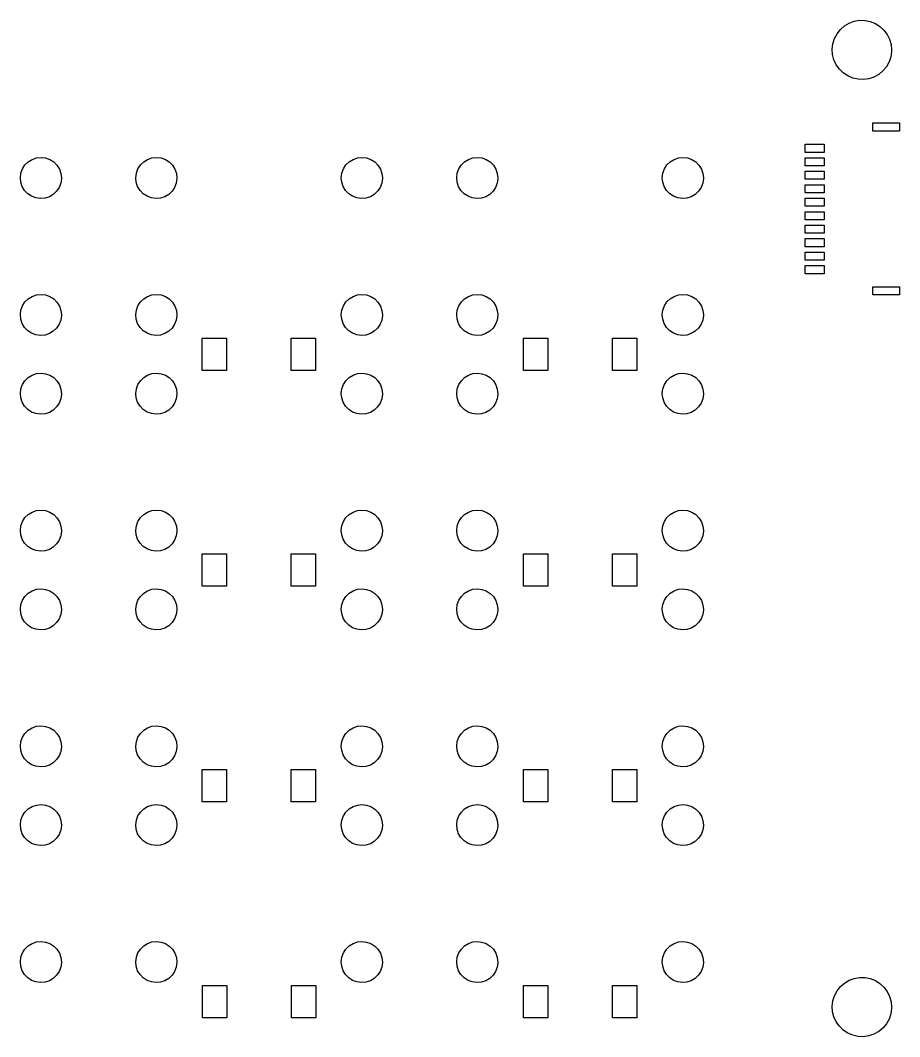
# Model space of a CAD drawing. Extents: x 78 to 209, y -141 to -65.
# Drawn here: x 176.45 to 209.05, y -141.31 to -103.61 of the extents above; entities that cross this region are included whole.
import ezdxf

# ---------------------------------------------------------------- set-up
doc = ezdxf.new("R2010")
doc.units = 0
doc.layers.add('BLACK', color=7, linetype='CONTINUOUS')

msp = doc.modelspace()

# ---------------------------------------------------------------- linework, layer by layer
at = {"layer": 'BLACK', "linetype": 'CONTINUOUS'}
for p, q in [((207.176, -103.717), (207.365, -103.647)), ((207.365, -103.647), (207.564, -103.613)), ((207.564, -103.613), (207.765, -103.616)), ((207.765, -103.616), (207.962, -103.655)), ((207.962, -103.655), (208.149, -103.73)), ((206.727, -104.111), (206.852, -103.953)), ((206.852, -103.953), (207.003, -103.82)), ((207.003, -103.82), (207.176, -103.717)), ((208.149, -103.73), (208.32, -103.837)), ((208.32, -103.837), (208.467, -103.974)), ((208.467, -103.974), (208.588, -104.135)), ((206.574, -104.481), (206.634, -104.289)), ((206.634, -104.289), (206.727, -104.111)), ((208.588, -104.135), (208.677, -104.316)), ((208.677, -104.316), (208.732, -104.51)), ((206.55, -104.681), (206.574, -104.481)), ((206.564, -104.882), (206.55, -104.681)), ((208.748, -104.768), (208.72, -104.967)), ((208.732, -104.51), (208.75, -104.71)), ((208.75, -104.71), (208.748, -104.768)), ((206.613, -105.077), (206.564, -104.882)), ((206.697, -105.26), (206.613, -105.077)), ((208.655, -105.157), (208.557, -105.333)), ((208.72, -104.967), (208.655, -105.157)), ((206.814, -105.424), (206.697, -105.26)), ((206.958, -105.565), (206.814, -105.424)), ((208.428, -105.488), (208.273, -105.617)), ((208.557, -105.333), (208.428, -105.488)), ((207.125, -105.677), (206.958, -105.565)), ((207.31, -105.756), (207.125, -105.677)), ((207.506, -105.801), (207.31, -105.756)), ((207.708, -105.808), (207.506, -105.801)), ((207.907, -105.78), (207.708, -105.808)), ((208.097, -105.715), (207.907, -105.78)), ((208.273, -105.617), (208.097, -105.715)), ((208.05, -107.72), (208.05, -107.42)), ((208.05, -107.42), (209.05, -107.42)), ((209.05, -107.42), (209.05, -107.72)), ((209.05, -107.72), (208.05, -107.72)), ((205.55, -108.51), (205.55, -108.21)), ((205.55, -108.21), (206.25, -108.21)), ((206.25, -108.51), (205.55, -108.51)), ((206.25, -108.21), (206.25, -108.51)), ((176.619, -108.978), (176.741, -108.86)), ((176.741, -108.86), (176.886, -108.771)), ((176.886, -108.771), (177.046, -108.716)), ((177.046, -108.716), (177.215, -108.698)), ((177.215, -108.698), (177.384, -108.718)), ((177.384, -108.718), (177.544, -108.775)), ((177.544, -108.775), (177.687, -108.866)), ((177.687, -108.866), (177.807, -108.987)), ((180.899, -108.978), (181.021, -108.86)), ((181.021, -108.86), (181.166, -108.771)), ((181.166, -108.771), (181.326, -108.716)), ((181.326, -108.716), (181.495, -108.698)), ((181.495, -108.698), (181.664, -108.718)), ((181.664, -108.718), (181.824, -108.775)), ((181.824, -108.775), (181.967, -108.866)), ((181.967, -108.866), (182.087, -108.987)), ((188.519, -108.978), (188.641, -108.86)), ((188.641, -108.86), (188.786, -108.771)), ((188.786, -108.771), (188.946, -108.716)), ((188.946, -108.716), (189.115, -108.698)), ((189.115, -108.698), (189.284, -108.718)), ((189.284, -108.718), (189.444, -108.775)), ((189.444, -108.775), (189.587, -108.866)), ((189.587, -108.866), (189.707, -108.987)), ((192.799, -108.978), (192.921, -108.86)), ((192.921, -108.86), (193.066, -108.771)), ((193.066, -108.771), (193.226, -108.716)), ((193.226, -108.716), (193.395, -108.698)), ((193.395, -108.698), (193.564, -108.718)), ((193.564, -108.718), (193.724, -108.775)), ((193.724, -108.775), (193.867, -108.866)), ((193.867, -108.866), (193.987, -108.987)), ((200.419, -108.978), (200.541, -108.86)), ((200.541, -108.86), (200.686, -108.771)), ((200.686, -108.771), (200.846, -108.716)), ((200.846, -108.716), (201.015, -108.698)), ((201.015, -108.698), (201.184, -108.718)), ((201.184, -108.718), (201.344, -108.775)), ((201.344, -108.775), (201.487, -108.866)), ((201.487, -108.866), (201.607, -108.987)), ((205.55, -109.01), (205.55, -108.71)), ((205.55, -108.71), (206.25, -108.71)), ((206.25, -108.71), (206.25, -109.01)), ((176.448, -109.449), (176.469, -109.281)), ((176.469, -109.281), (176.527, -109.121)), ((176.527, -109.121), (176.619, -108.978)), ((177.807, -108.987), (177.897, -109.131)), ((177.897, -109.131), (177.953, -109.291)), ((177.953, -109.291), (177.972, -109.46)), ((180.728, -109.449), (180.749, -109.281)), ((180.749, -109.281), (180.807, -109.121)), ((180.807, -109.121), (180.899, -108.978)), ((182.087, -108.987), (182.177, -109.131)), ((182.177, -109.131), (182.233, -109.291)), ((182.233, -109.291), (182.252, -109.46)), ((188.348, -109.449), (188.369, -109.281)), ((188.369, -109.281), (188.427, -109.121)), ((188.427, -109.121), (188.519, -108.978)), ((189.707, -108.987), (189.797, -109.131)), ((189.797, -109.131), (189.853, -109.291)), ((189.853, -109.291), (189.872, -109.46)), ((192.628, -109.449), (192.649, -109.281)), ((192.649, -109.281), (192.707, -109.121)), ((192.707, -109.121), (192.799, -108.978)), ((193.987, -108.987), (194.077, -109.131)), ((194.077, -109.131), (194.133, -109.291)), ((194.133, -109.291), (194.152, -109.46)), ((200.248, -109.449), (200.269, -109.281)), ((200.269, -109.281), (200.327, -109.121)), ((200.327, -109.121), (200.419, -108.978)), ((201.607, -108.987), (201.697, -109.131)), ((201.697, -109.131), (201.753, -109.291)), ((201.753, -109.291), (201.772, -109.46)), ((206.25, -109.01), (205.55, -109.01)), ((205.55, -109.51), (205.55, -109.21)), ((205.55, -109.21), (206.25, -109.21)), ((206.25, -109.21), (206.25, -109.51)), ((176.465, -109.618), (176.448, -109.449)), ((176.518, -109.78), (176.465, -109.618)), ((177.948, -109.65), (177.888, -109.808)), ((177.972, -109.481), (177.948, -109.65)), ((177.972, -109.46), (177.972, -109.481)), ((180.745, -109.618), (180.728, -109.449)), ((180.798, -109.78), (180.745, -109.618)), ((182.228, -109.65), (182.168, -109.808)), ((182.252, -109.481), (182.228, -109.65)), ((182.252, -109.46), (182.252, -109.481)), ((188.365, -109.618), (188.348, -109.449)), ((188.418, -109.78), (188.365, -109.618)), ((189.848, -109.65), (189.788, -109.808)), ((189.872, -109.481), (189.848, -109.65)), ((189.872, -109.46), (189.872, -109.481)), ((192.645, -109.618), (192.628, -109.449)), ((192.698, -109.78), (192.645, -109.618)), ((194.128, -109.65), (194.068, -109.808)), ((194.152, -109.481), (194.128, -109.65)), ((194.152, -109.46), (194.152, -109.481)), ((200.265, -109.618), (200.248, -109.449)), ((200.318, -109.78), (200.265, -109.618)), ((201.748, -109.65), (201.688, -109.808)), ((201.772, -109.481), (201.748, -109.65)), ((201.772, -109.46), (201.772, -109.481)), ((206.25, -109.51), (205.55, -109.51)), ((176.606, -109.925), (176.518, -109.78)), ((176.724, -110.047), (176.606, -109.925)), ((176.866, -110.14), (176.724, -110.047)), ((177.671, -110.067), (177.525, -110.154)), ((177.794, -109.95), (177.671, -110.067)), ((177.888, -109.808), (177.794, -109.95)), ((180.886, -109.925), (180.798, -109.78)), ((181.004, -110.047), (180.886, -109.925)), ((181.146, -110.14), (181.004, -110.047)), ((181.951, -110.067), (181.805, -110.154)), ((182.074, -109.95), (181.951, -110.067)), ((182.168, -109.808), (182.074, -109.95)), ((188.506, -109.925), (188.418, -109.78)), ((188.624, -110.047), (188.506, -109.925)), ((188.766, -110.14), (188.624, -110.047)), ((189.571, -110.067), (189.425, -110.154)), ((189.694, -109.95), (189.571, -110.067)), ((189.788, -109.808), (189.694, -109.95)), ((192.786, -109.925), (192.698, -109.78)), ((192.904, -110.047), (192.786, -109.925)), ((193.046, -110.14), (192.904, -110.047)), ((193.851, -110.067), (193.705, -110.154)), ((193.974, -109.95), (193.851, -110.067)), ((194.068, -109.808), (193.974, -109.95)), ((200.406, -109.925), (200.318, -109.78)), ((200.524, -110.047), (200.406, -109.925)), ((200.666, -110.14), (200.524, -110.047)), ((201.471, -110.067), (201.325, -110.154)), ((201.594, -109.95), (201.471, -110.067)), ((201.688, -109.808), (201.594, -109.95)), ((205.55, -110.01), (205.55, -109.71)), ((205.55, -109.71), (206.25, -109.71)), ((206.25, -110.01), (205.55, -110.01)), ((206.25, -109.71), (206.25, -110.01)), ((177.026, -110.199), (176.866, -110.14)), ((177.194, -110.222), (177.026, -110.199)), ((177.363, -110.206), (177.194, -110.222)), ((177.525, -110.154), (177.363, -110.206)), ((181.306, -110.199), (181.146, -110.14)), ((181.474, -110.222), (181.306, -110.199)), ((181.643, -110.206), (181.474, -110.222)), ((181.805, -110.154), (181.643, -110.206)), ((188.926, -110.199), (188.766, -110.14)), ((189.094, -110.222), (188.926, -110.199)), ((189.263, -110.206), (189.094, -110.222)), ((189.425, -110.154), (189.263, -110.206)), ((193.206, -110.199), (193.046, -110.14)), ((193.374, -110.222), (193.206, -110.199)), ((193.543, -110.206), (193.374, -110.222)), ((193.705, -110.154), (193.543, -110.206)), ((200.826, -110.199), (200.666, -110.14)), ((200.994, -110.222), (200.826, -110.199)), ((201.163, -110.206), (200.994, -110.222)), ((201.325, -110.154), (201.163, -110.206)), ((205.55, -110.51), (205.55, -110.21)), ((205.55, -110.21), (206.25, -110.21)), ((206.25, -110.21), (206.25, -110.51)), ((206.25, -110.51), (205.55, -110.51)), ((205.55, -111.01), (205.55, -110.71)), ((205.55, -110.71), (206.25, -110.71)), ((206.25, -110.71), (206.25, -111.01)), ((206.25, -111.01), (205.55, -111.01)), ((205.55, -111.51), (205.55, -111.21)), ((205.55, -111.21), (206.25, -111.21)), ((206.25, -111.51), (205.55, -111.51)), ((206.25, -111.21), (206.25, -111.51)), ((205.55, -112.01), (205.55, -111.71)), ((205.55, -111.71), (206.25, -111.71)), ((206.25, -111.71), (206.25, -112.01)), ((206.25, -112.01), (205.55, -112.01)), ((205.55, -112.51), (205.55, -112.21)), ((205.55, -112.21), (206.25, -112.21)), ((206.25, -112.21), (206.25, -112.51)), ((206.25, -112.51), (205.55, -112.51)), ((205.55, -113.01), (205.55, -112.71)), ((205.55, -112.71), (206.25, -112.71)), ((206.25, -113.01), (205.55, -113.01)), ((206.25, -112.71), (206.25, -113.01)), ((176.886, -113.851), (177.046, -113.796)), ((177.046, -113.796), (177.215, -113.778)), ((177.215, -113.778), (177.384, -113.798)), ((177.384, -113.798), (177.544, -113.855)), ((181.166, -113.851), (181.326, -113.796)), ((181.326, -113.796), (181.495, -113.778)), ((181.495, -113.778), (181.664, -113.798)), ((181.664, -113.798), (181.824, -113.855)), ((188.786, -113.851), (188.946, -113.796)), ((188.946, -113.796), (189.115, -113.778)), ((189.115, -113.778), (189.284, -113.798)), ((189.284, -113.798), (189.444, -113.855)), ((193.066, -113.851), (193.226, -113.796)), ((193.226, -113.796), (193.395, -113.778)), ((193.395, -113.778), (193.564, -113.798)), ((193.564, -113.798), (193.724, -113.855)), ((200.686, -113.851), (200.846, -113.796)), ((200.846, -113.796), (201.015, -113.778)), ((201.015, -113.778), (201.184, -113.798)), ((201.184, -113.798), (201.344, -113.855)), ((208.05, -113.8), (208.05, -113.5)), ((208.05, -113.5), (209.05, -113.5)), ((209.05, -113.8), (208.05, -113.8)), ((209.05, -113.5), (209.05, -113.8)), ((176.469, -114.361), (176.527, -114.201)), ((176.527, -114.201), (176.619, -114.058)), ((176.619, -114.058), (176.741, -113.94)), ((176.741, -113.94), (176.886, -113.851)), ((177.544, -113.855), (177.687, -113.946)), ((177.687, -113.946), (177.807, -114.067)), ((177.807, -114.067), (177.897, -114.211)), ((177.897, -114.211), (177.953, -114.371)), ((180.749, -114.361), (180.807, -114.201)), ((180.807, -114.201), (180.899, -114.058)), ((180.899, -114.058), (181.021, -113.94)), ((181.021, -113.94), (181.166, -113.851)), ((181.824, -113.855), (181.967, -113.946)), ((181.967, -113.946), (182.087, -114.067)), ((182.087, -114.067), (182.177, -114.211)), ((182.177, -114.211), (182.233, -114.371)), ((188.369, -114.361), (188.427, -114.201)), ((188.427, -114.201), (188.519, -114.058)), ((188.519, -114.058), (188.641, -113.94)), ((188.641, -113.94), (188.786, -113.851)), ((189.444, -113.855), (189.587, -113.946)), ((189.587, -113.946), (189.707, -114.067)), ((189.707, -114.067), (189.797, -114.211)), ((189.797, -114.211), (189.853, -114.371)), ((192.649, -114.361), (192.707, -114.201)), ((192.707, -114.201), (192.799, -114.058)), ((192.799, -114.058), (192.921, -113.94)), ((192.921, -113.94), (193.066, -113.851)), ((193.724, -113.855), (193.867, -113.946)), ((193.867, -113.946), (193.987, -114.067)), ((193.987, -114.067), (194.077, -114.211)), ((194.077, -114.211), (194.133, -114.371)), ((200.269, -114.361), (200.327, -114.201)), ((200.327, -114.201), (200.419, -114.058)), ((200.419, -114.058), (200.541, -113.94)), ((200.541, -113.94), (200.686, -113.851)), ((201.344, -113.855), (201.487, -113.946)), ((201.487, -113.946), (201.607, -114.067)), ((201.607, -114.067), (201.697, -114.211)), ((201.697, -114.211), (201.753, -114.371)), ((176.448, -114.529), (176.469, -114.361)), ((176.465, -114.698), (176.448, -114.529)), ((177.972, -114.561), (177.948, -114.73)), ((177.953, -114.371), (177.972, -114.54)), ((177.972, -114.54), (177.972, -114.561)), ((180.728, -114.529), (180.749, -114.361)), ((180.745, -114.698), (180.728, -114.529)), ((182.252, -114.561), (182.228, -114.73)), ((182.233, -114.371), (182.252, -114.54)), ((182.252, -114.54), (182.252, -114.561)), ((188.348, -114.529), (188.369, -114.361)), ((188.365, -114.698), (188.348, -114.529)), ((189.872, -114.561), (189.848, -114.73)), ((189.853, -114.371), (189.872, -114.54)), ((189.872, -114.54), (189.872, -114.561)), ((192.628, -114.529), (192.649, -114.361)), ((192.645, -114.698), (192.628, -114.529)), ((194.152, -114.561), (194.128, -114.73)), ((194.133, -114.371), (194.152, -114.54)), ((194.152, -114.54), (194.152, -114.561)), ((200.248, -114.529), (200.269, -114.361)), ((200.265, -114.698), (200.248, -114.529)), ((201.772, -114.561), (201.748, -114.73)), ((201.753, -114.371), (201.772, -114.54)), ((201.772, -114.54), (201.772, -114.561)), ((176.518, -114.86), (176.465, -114.698)), ((176.606, -115.005), (176.518, -114.86)), ((177.888, -114.888), (177.794, -115.03)), ((177.948, -114.73), (177.888, -114.888)), ((180.798, -114.86), (180.745, -114.698)), ((180.886, -115.005), (180.798, -114.86)), ((182.168, -114.888), (182.074, -115.03)), ((182.228, -114.73), (182.168, -114.888)), ((188.418, -114.86), (188.365, -114.698)), ((188.506, -115.005), (188.418, -114.86)), ((189.788, -114.888), (189.694, -115.03)), ((189.848, -114.73), (189.788, -114.888)), ((192.698, -114.86), (192.645, -114.698)), ((192.786, -115.005), (192.698, -114.86)), ((194.068, -114.888), (193.974, -115.03)), ((194.128, -114.73), (194.068, -114.888)), ((200.318, -114.86), (200.265, -114.698)), ((200.406, -115.005), (200.318, -114.86)), ((201.688, -114.888), (201.594, -115.03)), ((201.748, -114.73), (201.688, -114.888)), ((176.724, -115.127), (176.606, -115.005)), ((176.866, -115.22), (176.724, -115.127)), ((177.026, -115.279), (176.866, -115.22)), ((177.194, -115.302), (177.026, -115.279)), ((177.363, -115.286), (177.194, -115.302)), ((177.525, -115.234), (177.363, -115.286)), ((177.671, -115.147), (177.525, -115.234)), ((177.794, -115.03), (177.671, -115.147)), ((181.004, -115.127), (180.886, -115.005)), ((181.146, -115.22), (181.004, -115.127)), ((181.306, -115.279), (181.146, -115.22)), ((181.474, -115.302), (181.306, -115.279)), ((181.643, -115.286), (181.474, -115.302)), ((181.805, -115.234), (181.643, -115.286)), ((181.951, -115.147), (181.805, -115.234)), ((182.074, -115.03), (181.951, -115.147)), ((188.624, -115.127), (188.506, -115.005)), ((188.766, -115.22), (188.624, -115.127)), ((188.926, -115.279), (188.766, -115.22)), ((189.094, -115.302), (188.926, -115.279)), ((189.263, -115.286), (189.094, -115.302)), ((189.425, -115.234), (189.263, -115.286)), ((189.571, -115.147), (189.425, -115.234)), ((189.694, -115.03), (189.571, -115.147)), ((192.904, -115.127), (192.786, -115.005)), ((193.046, -115.22), (192.904, -115.127)), ((193.206, -115.279), (193.046, -115.22)), ((193.374, -115.302), (193.206, -115.279)), ((193.543, -115.286), (193.374, -115.302)), ((193.705, -115.234), (193.543, -115.286)), ((193.851, -115.147), (193.705, -115.234)), ((193.974, -115.03), (193.851, -115.147)), ((200.524, -115.127), (200.406, -115.005)), ((200.666, -115.22), (200.524, -115.127)), ((200.826, -115.279), (200.666, -115.22)), ((200.994, -115.302), (200.826, -115.279)), ((201.163, -115.286), (200.994, -115.302)), ((201.325, -115.234), (201.163, -115.286)), ((201.471, -115.147), (201.325, -115.234)), ((201.594, -115.03), (201.471, -115.147)), ((183.193, -116.602), (183.193, -115.402)), ((183.193, -115.402), (184.093, -115.402)), ((184.093, -115.402), (184.093, -116.602)), ((186.493, -116.602), (186.493, -115.402)), ((186.493, -115.402), (187.393, -115.402)), ((187.393, -115.402), (187.393, -116.602)), ((195.1, -116.602), (195.1, -115.402)), ((195.1, -115.402), (196, -115.402)), ((196, -115.402), (196, -116.602)), ((198.4, -116.602), (198.4, -115.402)), ((198.4, -115.402), (199.3, -115.402)), ((199.3, -115.402), (199.3, -116.602)), ((176.741, -116.86), (176.886, -116.771)), ((176.886, -116.771), (177.046, -116.716)), ((177.046, -116.716), (177.215, -116.698)), ((177.215, -116.698), (177.384, -116.718)), ((177.384, -116.718), (177.544, -116.775)), ((177.544, -116.775), (177.687, -116.866)), ((181.021, -116.86), (181.166, -116.771)), ((181.166, -116.771), (181.326, -116.716)), ((181.326, -116.716), (181.495, -116.698)), ((181.495, -116.698), (181.664, -116.718)), ((181.664, -116.718), (181.824, -116.775)), ((181.824, -116.775), (181.967, -116.866)), ((184.093, -116.602), (183.193, -116.602)), ((187.393, -116.602), (186.493, -116.602)), ((188.641, -116.86), (188.786, -116.771)), ((188.786, -116.771), (188.946, -116.716)), ((188.946, -116.716), (189.115, -116.698)), ((189.115, -116.698), (189.284, -116.718)), ((189.284, -116.718), (189.444, -116.775)), ((189.444, -116.775), (189.587, -116.866)), ((192.921, -116.86), (193.066, -116.771)), ((193.066, -116.771), (193.226, -116.716)), ((193.226, -116.716), (193.395, -116.698)), ((193.395, -116.698), (193.564, -116.718)), ((193.564, -116.718), (193.724, -116.775)), ((193.724, -116.775), (193.867, -116.866)), ((196, -116.602), (195.1, -116.602)), ((199.3, -116.602), (198.4, -116.602)), ((200.541, -116.86), (200.686, -116.771)), ((200.686, -116.771), (200.846, -116.716)), ((200.846, -116.716), (201.015, -116.698)), ((201.015, -116.698), (201.184, -116.718)), ((201.184, -116.718), (201.344, -116.775)), ((201.344, -116.775), (201.487, -116.866)), ((176.469, -117.281), (176.527, -117.121)), ((176.527, -117.121), (176.619, -116.978)), ((176.619, -116.978), (176.741, -116.86)), ((177.687, -116.866), (177.807, -116.987)), ((177.807, -116.987), (177.897, -117.131)), ((177.897, -117.131), (177.953, -117.291)), ((180.749, -117.281), (180.807, -117.121)), ((180.807, -117.121), (180.899, -116.978)), ((180.899, -116.978), (181.021, -116.86)), ((181.967, -116.866), (182.087, -116.987)), ((182.087, -116.987), (182.177, -117.131)), ((182.177, -117.131), (182.233, -117.291)), ((188.369, -117.281), (188.427, -117.121)), ((188.427, -117.121), (188.519, -116.978)), ((188.519, -116.978), (188.641, -116.86)), ((189.587, -116.866), (189.707, -116.987)), ((189.707, -116.987), (189.797, -117.131)), ((189.797, -117.131), (189.853, -117.291)), ((192.649, -117.281), (192.707, -117.121)), ((192.707, -117.121), (192.799, -116.978)), ((192.799, -116.978), (192.921, -116.86)), ((193.867, -116.866), (193.987, -116.987)), ((193.987, -116.987), (194.077, -117.131)), ((194.077, -117.131), (194.133, -117.291)), ((200.269, -117.281), (200.327, -117.121)), ((200.327, -117.121), (200.419, -116.978)), ((200.419, -116.978), (200.541, -116.86)), ((201.487, -116.866), (201.607, -116.987)), ((201.607, -116.987), (201.697, -117.131)), ((201.697, -117.131), (201.753, -117.291)), ((176.448, -117.449), (176.469, -117.281)), ((176.465, -117.618), (176.448, -117.449)), ((177.972, -117.481), (177.948, -117.65)), ((177.953, -117.291), (177.972, -117.46)), ((177.972, -117.46), (177.972, -117.481)), ((180.728, -117.449), (180.749, -117.281)), ((180.745, -117.618), (180.728, -117.449)), ((182.252, -117.481), (182.228, -117.65)), ((182.233, -117.291), (182.252, -117.46)), ((182.252, -117.46), (182.252, -117.481)), ((188.348, -117.449), (188.369, -117.281)), ((188.365, -117.618), (188.348, -117.449)), ((189.872, -117.481), (189.848, -117.65)), ((189.853, -117.291), (189.872, -117.46)), ((189.872, -117.46), (189.872, -117.481)), ((192.628, -117.449), (192.649, -117.281)), ((192.645, -117.618), (192.628, -117.449)), ((194.152, -117.481), (194.128, -117.65)), ((194.133, -117.291), (194.152, -117.46)), ((194.152, -117.46), (194.152, -117.481)), ((200.248, -117.449), (200.269, -117.281)), ((200.265, -117.618), (200.248, -117.449)), ((201.772, -117.481), (201.748, -117.65)), ((201.753, -117.291), (201.772, -117.46)), ((201.772, -117.46), (201.772, -117.481)), ((176.518, -117.78), (176.465, -117.618)), ((176.606, -117.925), (176.518, -117.78)), ((176.724, -118.047), (176.606, -117.925)), ((177.794, -117.95), (177.671, -118.067)), ((177.888, -117.808), (177.794, -117.95)), ((177.948, -117.65), (177.888, -117.808)), ((180.798, -117.78), (180.745, -117.618)), ((180.886, -117.925), (180.798, -117.78)), ((181.004, -118.047), (180.886, -117.925)), ((182.074, -117.95), (181.951, -118.067)), ((182.168, -117.808), (182.074, -117.95)), ((182.228, -117.65), (182.168, -117.808)), ((188.418, -117.78), (188.365, -117.618)), ((188.506, -117.925), (188.418, -117.78)), ((188.624, -118.047), (188.506, -117.925)), ((189.694, -117.95), (189.571, -118.067)), ((189.788, -117.808), (189.694, -117.95)), ((189.848, -117.65), (189.788, -117.808)), ((192.698, -117.78), (192.645, -117.618)), ((192.786, -117.925), (192.698, -117.78)), ((192.904, -118.047), (192.786, -117.925)), ((193.974, -117.95), (193.851, -118.067)), ((194.068, -117.808), (193.974, -117.95)), ((194.128, -117.65), (194.068, -117.808)), ((200.318, -117.78), (200.265, -117.618)), ((200.406, -117.925), (200.318, -117.78)), ((200.524, -118.047), (200.406, -117.925)), ((201.594, -117.95), (201.471, -118.067)), ((201.688, -117.808), (201.594, -117.95)), ((201.748, -117.65), (201.688, -117.808)), ((176.866, -118.14), (176.724, -118.047)), ((177.026, -118.199), (176.866, -118.14)), ((177.194, -118.222), (177.026, -118.199)), ((177.363, -118.206), (177.194, -118.222)), ((177.525, -118.154), (177.363, -118.206)), ((177.671, -118.067), (177.525, -118.154)), ((181.146, -118.14), (181.004, -118.047)), ((181.306, -118.199), (181.146, -118.14)), ((181.474, -118.222), (181.306, -118.199)), ((181.643, -118.206), (181.474, -118.222)), ((181.805, -118.154), (181.643, -118.206)), ((181.951, -118.067), (181.805, -118.154)), ((188.766, -118.14), (188.624, -118.047)), ((188.926, -118.199), (188.766, -118.14)), ((189.094, -118.222), (188.926, -118.199)), ((189.263, -118.206), (189.094, -118.222)), ((189.425, -118.154), (189.263, -118.206)), ((189.571, -118.067), (189.425, -118.154)), ((193.046, -118.14), (192.904, -118.047)), ((193.206, -118.199), (193.046, -118.14)), ((193.374, -118.222), (193.206, -118.199)), ((193.543, -118.206), (193.374, -118.222)), ((193.705, -118.154), (193.543, -118.206)), ((193.851, -118.067), (193.705, -118.154)), ((200.666, -118.14), (200.524, -118.047)), ((200.826, -118.199), (200.666, -118.14)), ((200.994, -118.222), (200.826, -118.199)), ((201.163, -118.206), (200.994, -118.222)), ((201.325, -118.154), (201.163, -118.206)), ((201.471, -118.067), (201.325, -118.154)), ((176.527, -122.201), (176.619, -122.058)), ((176.619, -122.058), (176.741, -121.94)), ((176.741, -121.94), (176.886, -121.851)), ((176.886, -121.851), (177.046, -121.796)), ((177.046, -121.796), (177.215, -121.778)), ((177.215, -121.778), (177.384, -121.798)), ((177.384, -121.798), (177.544, -121.855)), ((177.544, -121.855), (177.687, -121.946)), ((177.687, -121.946), (177.807, -122.067)), ((177.807, -122.067), (177.897, -122.211)), ((180.807, -122.201), (180.899, -122.058)), ((180.899, -122.058), (181.021, -121.94)), ((181.021, -121.94), (181.166, -121.851)), ((181.166, -121.851), (181.326, -121.796)), ((181.326, -121.796), (181.495, -121.778)), ((181.495, -121.778), (181.664, -121.798)), ((181.664, -121.798), (181.824, -121.855)), ((181.824, -121.855), (181.967, -121.946)), ((181.967, -121.946), (182.087, -122.067)), ((182.087, -122.067), (182.177, -122.211)), ((188.427, -122.201), (188.519, -122.058)), ((188.519, -122.058), (188.641, -121.94)), ((188.641, -121.94), (188.786, -121.851)), ((188.786, -121.851), (188.946, -121.796)), ((188.946, -121.796), (189.115, -121.778)), ((189.115, -121.778), (189.284, -121.798)), ((189.284, -121.798), (189.444, -121.855)), ((189.444, -121.855), (189.587, -121.946)), ((189.587, -121.946), (189.707, -122.067)), ((189.707, -122.067), (189.797, -122.211)), ((192.707, -122.201), (192.799, -122.058)), ((192.799, -122.058), (192.921, -121.94)), ((192.921, -121.94), (193.066, -121.851)), ((193.066, -121.851), (193.226, -121.796)), ((193.226, -121.796), (193.395, -121.778)), ((193.395, -121.778), (193.564, -121.798)), ((193.564, -121.798), (193.724, -121.855)), ((193.724, -121.855), (193.867, -121.946)), ((193.867, -121.946), (193.987, -122.067)), ((193.987, -122.067), (194.077, -122.211)), ((200.327, -122.201), (200.419, -122.058)), ((200.419, -122.058), (200.541, -121.94)), ((200.541, -121.94), (200.686, -121.851)), ((200.686, -121.851), (200.846, -121.796)), ((200.846, -121.796), (201.015, -121.778)), ((201.015, -121.778), (201.184, -121.798)), ((201.184, -121.798), (201.344, -121.855)), ((201.344, -121.855), (201.487, -121.946)), ((201.487, -121.946), (201.607, -122.067)), ((201.607, -122.067), (201.697, -122.211)), ((176.448, -122.529), (176.469, -122.361)), ((176.469, -122.361), (176.527, -122.201)), ((177.897, -122.211), (177.953, -122.371)), ((177.953, -122.371), (177.972, -122.54)), ((180.728, -122.529), (180.749, -122.361)), ((180.749, -122.361), (180.807, -122.201)), ((182.177, -122.211), (182.233, -122.371)), ((182.233, -122.371), (182.252, -122.54)), ((188.348, -122.529), (188.369, -122.361)), ((188.369, -122.361), (188.427, -122.201)), ((189.797, -122.211), (189.853, -122.371)), ((189.853, -122.371), (189.872, -122.54)), ((192.628, -122.529), (192.649, -122.361)), ((192.649, -122.361), (192.707, -122.201)), ((194.077, -122.211), (194.133, -122.371)), ((194.133, -122.371), (194.152, -122.54)), ((200.248, -122.529), (200.269, -122.361)), ((200.269, -122.361), (200.327, -122.201)), ((201.697, -122.211), (201.753, -122.371)), ((201.753, -122.371), (201.772, -122.54)), ((176.465, -122.698), (176.448, -122.529)), ((176.518, -122.86), (176.465, -122.698)), ((176.606, -123.005), (176.518, -122.86)), ((177.948, -122.73), (177.888, -122.888)), ((177.972, -122.561), (177.948, -122.73)), ((177.972, -122.54), (177.972, -122.561)), ((180.745, -122.698), (180.728, -122.529)), ((180.798, -122.86), (180.745, -122.698)), ((180.886, -123.005), (180.798, -122.86)), ((182.228, -122.73), (182.168, -122.888)), ((182.252, -122.561), (182.228, -122.73)), ((182.252, -122.54), (182.252, -122.561)), ((188.365, -122.698), (188.348, -122.529)), ((188.418, -122.86), (188.365, -122.698)), ((188.506, -123.005), (188.418, -122.86)), ((189.848, -122.73), (189.788, -122.888)), ((189.872, -122.561), (189.848, -122.73)), ((189.872, -122.54), (189.872, -122.561)), ((192.645, -122.698), (192.628, -122.529)), ((192.698, -122.86), (192.645, -122.698)), ((192.786, -123.005), (192.698, -122.86)), ((194.128, -122.73), (194.068, -122.888)), ((194.152, -122.561), (194.128, -122.73)), ((194.152, -122.54), (194.152, -122.561)), ((200.265, -122.698), (200.248, -122.529)), ((200.318, -122.86), (200.265, -122.698)), ((200.406, -123.005), (200.318, -122.86)), ((201.748, -122.73), (201.688, -122.888)), ((201.772, -122.561), (201.748, -122.73)), ((201.772, -122.54), (201.772, -122.561)), ((176.724, -123.127), (176.606, -123.005)), ((176.866, -123.22), (176.724, -123.127)), ((177.026, -123.279), (176.866, -123.22)), ((177.525, -123.234), (177.363, -123.286)), ((177.671, -123.147), (177.525, -123.234)), ((177.794, -123.03), (177.671, -123.147)), ((177.888, -122.888), (177.794, -123.03)), ((181.004, -123.127), (180.886, -123.005)), ((181.146, -123.22), (181.004, -123.127)), ((181.306, -123.279), (181.146, -123.22)), ((181.805, -123.234), (181.643, -123.286)), ((181.951, -123.147), (181.805, -123.234)), ((182.074, -123.03), (181.951, -123.147)), ((182.168, -122.888), (182.074, -123.03)), ((188.624, -123.127), (188.506, -123.005)), ((188.766, -123.22), (188.624, -123.127)), ((188.926, -123.279), (188.766, -123.22)), ((189.425, -123.234), (189.263, -123.286)), ((189.571, -123.147), (189.425, -123.234)), ((189.694, -123.03), (189.571, -123.147)), ((189.788, -122.888), (189.694, -123.03)), ((192.904, -123.127), (192.786, -123.005)), ((193.046, -123.22), (192.904, -123.127)), ((193.206, -123.279), (193.046, -123.22)), ((193.705, -123.234), (193.543, -123.286)), ((193.851, -123.147), (193.705, -123.234)), ((193.974, -123.03), (193.851, -123.147)), ((194.068, -122.888), (193.974, -123.03)), ((200.524, -123.127), (200.406, -123.005)), ((200.666, -123.22), (200.524, -123.127)), ((200.826, -123.279), (200.666, -123.22)), ((201.325, -123.234), (201.163, -123.286)), ((201.471, -123.147), (201.325, -123.234)), ((201.594, -123.03), (201.471, -123.147)), ((201.688, -122.888), (201.594, -123.03)), ((177.194, -123.302), (177.026, -123.279)), ((177.363, -123.286), (177.194, -123.302)), ((181.474, -123.302), (181.306, -123.279)), ((181.643, -123.286), (181.474, -123.302)), ((183.193, -124.603), (183.193, -123.403)), ((183.193, -123.403), (184.093, -123.403)), ((184.093, -123.403), (184.093, -124.603)), ((186.493, -124.603), (186.493, -123.403)), ((186.493, -123.403), (187.393, -123.403)), ((187.393, -123.403), (187.393, -124.603)), ((189.094, -123.302), (188.926, -123.279)), ((189.263, -123.286), (189.094, -123.302)), ((193.374, -123.302), (193.206, -123.279)), ((193.543, -123.286), (193.374, -123.302)), ((195.1, -124.603), (195.1, -123.403)), ((195.1, -123.403), (196, -123.403)), ((196, -123.403), (196, -124.603)), ((198.4, -124.603), (198.4, -123.403)), ((198.4, -123.403), (199.3, -123.403)), ((199.3, -123.403), (199.3, -124.603)), ((200.994, -123.302), (200.826, -123.279)), ((201.163, -123.286), (200.994, -123.302)), ((176.886, -124.771), (177.046, -124.716)), ((177.046, -124.716), (177.215, -124.698)), ((177.215, -124.698), (177.384, -124.718)), ((177.384, -124.718), (177.544, -124.775)), ((181.166, -124.771), (181.326, -124.716)), ((181.326, -124.716), (181.495, -124.698)), ((181.495, -124.698), (181.664, -124.718)), ((181.664, -124.718), (181.824, -124.775)), ((184.093, -124.603), (183.193, -124.603)), ((187.393, -124.603), (186.493, -124.603)), ((188.786, -124.771), (188.946, -124.716)), ((188.946, -124.716), (189.115, -124.698)), ((189.115, -124.698), (189.284, -124.718)), ((189.284, -124.718), (189.444, -124.775)), ((193.066, -124.771), (193.226, -124.716)), ((193.226, -124.716), (193.395, -124.698)), ((193.395, -124.698), (193.564, -124.718)), ((193.564, -124.718), (193.724, -124.775)), ((196, -124.603), (195.1, -124.603)), ((199.3, -124.603), (198.4, -124.603)), ((200.686, -124.771), (200.846, -124.716)), ((200.846, -124.716), (201.015, -124.698)), ((201.015, -124.698), (201.184, -124.718)), ((201.184, -124.718), (201.344, -124.775)), ((176.469, -125.281), (176.527, -125.121)), ((176.527, -125.121), (176.619, -124.978)), ((176.619, -124.978), (176.741, -124.86)), ((176.741, -124.86), (176.886, -124.771)), ((177.544, -124.775), (177.687, -124.866)), ((177.687, -124.866), (177.807, -124.987)), ((177.807, -124.987), (177.897, -125.131)), ((177.897, -125.131), (177.953, -125.291)), ((180.749, -125.281), (180.807, -125.121)), ((180.807, -125.121), (180.899, -124.978)), ((180.899, -124.978), (181.021, -124.86)), ((181.021, -124.86), (181.166, -124.771)), ((181.824, -124.775), (181.967, -124.866)), ((181.967, -124.866), (182.087, -124.987)), ((182.087, -124.987), (182.177, -125.131)), ((182.177, -125.131), (182.233, -125.291)), ((188.369, -125.281), (188.427, -125.121)), ((188.427, -125.121), (188.519, -124.978)), ((188.519, -124.978), (188.641, -124.86)), ((188.641, -124.86), (188.786, -124.771)), ((189.444, -124.775), (189.587, -124.866)), ((189.587, -124.866), (189.707, -124.987)), ((189.707, -124.987), (189.797, -125.131)), ((189.797, -125.131), (189.853, -125.291)), ((192.649, -125.281), (192.707, -125.121)), ((192.707, -125.121), (192.799, -124.978)), ((192.799, -124.978), (192.921, -124.86)), ((192.921, -124.86), (193.066, -124.771)), ((193.724, -124.775), (193.867, -124.866)), ((193.867, -124.866), (193.987, -124.987)), ((193.987, -124.987), (194.077, -125.131)), ((194.077, -125.131), (194.133, -125.291)), ((200.269, -125.281), (200.327, -125.121)), ((200.327, -125.121), (200.419, -124.978)), ((200.419, -124.978), (200.541, -124.86)), ((200.541, -124.86), (200.686, -124.771)), ((201.344, -124.775), (201.487, -124.866)), ((201.487, -124.866), (201.607, -124.987)), ((201.607, -124.987), (201.697, -125.131)), ((201.697, -125.131), (201.753, -125.291)), ((176.448, -125.449), (176.469, -125.281)), ((176.465, -125.618), (176.448, -125.449)), ((177.972, -125.481), (177.948, -125.65)), ((177.953, -125.291), (177.972, -125.46)), ((177.972, -125.46), (177.972, -125.481)), ((180.728, -125.449), (180.749, -125.281)), ((180.745, -125.618), (180.728, -125.449)), ((182.252, -125.481), (182.228, -125.65)), ((182.233, -125.291), (182.252, -125.46)), ((182.252, -125.46), (182.252, -125.481)), ((188.348, -125.449), (188.369, -125.281)), ((188.365, -125.618), (188.348, -125.449)), ((189.872, -125.481), (189.848, -125.65)), ((189.853, -125.291), (189.872, -125.46)), ((189.872, -125.46), (189.872, -125.481)), ((192.628, -125.449), (192.649, -125.281)), ((192.645, -125.618), (192.628, -125.449)), ((194.152, -125.481), (194.128, -125.65)), ((194.133, -125.291), (194.152, -125.46)), ((194.152, -125.46), (194.152, -125.481)), ((200.248, -125.449), (200.269, -125.281)), ((200.265, -125.618), (200.248, -125.449)), ((201.772, -125.481), (201.748, -125.65)), ((201.753, -125.291), (201.772, -125.46)), ((201.772, -125.46), (201.772, -125.481)), ((176.518, -125.78), (176.465, -125.618)), ((176.606, -125.925), (176.518, -125.78)), ((177.888, -125.808), (177.794, -125.95)), ((177.948, -125.65), (177.888, -125.808)), ((180.798, -125.78), (180.745, -125.618)), ((180.886, -125.925), (180.798, -125.78)), ((182.168, -125.808), (182.074, -125.95)), ((182.228, -125.65), (182.168, -125.808)), ((188.418, -125.78), (188.365, -125.618)), ((188.506, -125.925), (188.418, -125.78)), ((189.788, -125.808), (189.694, -125.95)), ((189.848, -125.65), (189.788, -125.808)), ((192.698, -125.78), (192.645, -125.618)), ((192.786, -125.925), (192.698, -125.78)), ((194.068, -125.808), (193.974, -125.95)), ((194.128, -125.65), (194.068, -125.808)), ((200.318, -125.78), (200.265, -125.618)), ((200.406, -125.925), (200.318, -125.78)), ((201.688, -125.808), (201.594, -125.95)), ((201.748, -125.65), (201.688, -125.808)), ((176.724, -126.047), (176.606, -125.925)), ((176.866, -126.14), (176.724, -126.047)), ((177.026, -126.199), (176.866, -126.14)), ((177.194, -126.222), (177.026, -126.199)), ((177.363, -126.206), (177.194, -126.222)), ((177.525, -126.154), (177.363, -126.206)), ((177.671, -126.067), (177.525, -126.154)), ((177.794, -125.95), (177.671, -126.067)), ((181.004, -126.047), (180.886, -125.925)), ((181.146, -126.14), (181.004, -126.047)), ((181.306, -126.199), (181.146, -126.14)), ((181.474, -126.222), (181.306, -126.199)), ((181.643, -126.206), (181.474, -126.222)), ((181.805, -126.154), (181.643, -126.206)), ((181.951, -126.067), (181.805, -126.154)), ((182.074, -125.95), (181.951, -126.067)), ((188.624, -126.047), (188.506, -125.925)), ((188.766, -126.14), (188.624, -126.047)), ((188.926, -126.199), (188.766, -126.14)), ((189.094, -126.222), (188.926, -126.199)), ((189.263, -126.206), (189.094, -126.222)), ((189.425, -126.154), (189.263, -126.206)), ((189.571, -126.067), (189.425, -126.154)), ((189.694, -125.95), (189.571, -126.067)), ((192.904, -126.047), (192.786, -125.925)), ((193.046, -126.14), (192.904, -126.047)), ((193.206, -126.199), (193.046, -126.14)), ((193.374, -126.222), (193.206, -126.199)), ((193.543, -126.206), (193.374, -126.222)), ((193.705, -126.154), (193.543, -126.206)), ((193.851, -126.067), (193.705, -126.154)), ((193.974, -125.95), (193.851, -126.067)), ((200.524, -126.047), (200.406, -125.925)), ((200.666, -126.14), (200.524, -126.047)), ((200.826, -126.199), (200.666, -126.14)), ((200.994, -126.222), (200.826, -126.199)), ((201.163, -126.206), (200.994, -126.222)), ((201.325, -126.154), (201.163, -126.206)), ((201.471, -126.067), (201.325, -126.154)), ((201.594, -125.95), (201.471, -126.067)), ((176.619, -130.058), (176.741, -129.94)), ((176.741, -129.94), (176.886, -129.851)), ((176.886, -129.851), (177.046, -129.796)), ((177.046, -129.796), (177.215, -129.778)), ((177.215, -129.778), (177.384, -129.798)), ((177.384, -129.798), (177.544, -129.855)), ((177.544, -129.855), (177.687, -129.946)), ((177.687, -129.946), (177.807, -130.067)), ((180.899, -130.058), (181.021, -129.94)), ((181.021, -129.94), (181.166, -129.851)), ((181.166, -129.851), (181.326, -129.796)), ((181.326, -129.796), (181.495, -129.778)), ((181.495, -129.778), (181.664, -129.798)), ((181.664, -129.798), (181.824, -129.855)), ((181.824, -129.855), (181.967, -129.946)), ((181.967, -129.946), (182.087, -130.067)), ((188.519, -130.058), (188.641, -129.94)), ((188.641, -129.94), (188.786, -129.851)), ((188.786, -129.851), (188.946, -129.796)), ((188.946, -129.796), (189.115, -129.778)), ((189.115, -129.778), (189.284, -129.798)), ((189.284, -129.798), (189.444, -129.855)), ((189.444, -129.855), (189.587, -129.946)), ((189.587, -129.946), (189.707, -130.067)), ((192.799, -130.058), (192.921, -129.94)), ((192.921, -129.94), (193.066, -129.851)), ((193.066, -129.851), (193.226, -129.796)), ((193.226, -129.796), (193.395, -129.778)), ((193.395, -129.778), (193.564, -129.798)), ((193.564, -129.798), (193.724, -129.855)), ((193.724, -129.855), (193.867, -129.946)), ((193.867, -129.946), (193.987, -130.067)), ((200.419, -130.058), (200.541, -129.94)), ((200.541, -129.94), (200.686, -129.851)), ((200.686, -129.851), (200.846, -129.796)), ((200.846, -129.796), (201.015, -129.778)), ((201.015, -129.778), (201.184, -129.798)), ((201.184, -129.798), (201.344, -129.855)), ((201.344, -129.855), (201.487, -129.946)), ((201.487, -129.946), (201.607, -130.067)), ((176.448, -130.529), (176.469, -130.361)), ((176.469, -130.361), (176.527, -130.201)), ((176.527, -130.201), (176.619, -130.058)), ((177.807, -130.067), (177.897, -130.211)), ((177.897, -130.211), (177.953, -130.371)), ((177.953, -130.371), (177.972, -130.54)), ((180.728, -130.529), (180.749, -130.361)), ((180.749, -130.361), (180.807, -130.201)), ((180.807, -130.201), (180.899, -130.058)), ((182.087, -130.067), (182.177, -130.211)), ((182.177, -130.211), (182.233, -130.371)), ((182.233, -130.371), (182.252, -130.54)), ((188.348, -130.529), (188.369, -130.361)), ((188.369, -130.361), (188.427, -130.201)), ((188.427, -130.201), (188.519, -130.058)), ((189.707, -130.067), (189.797, -130.211)), ((189.797, -130.211), (189.853, -130.371)), ((189.853, -130.371), (189.872, -130.54)), ((192.628, -130.529), (192.649, -130.361)), ((192.649, -130.361), (192.707, -130.201)), ((192.707, -130.201), (192.799, -130.058)), ((193.987, -130.067), (194.077, -130.211)), ((194.077, -130.211), (194.133, -130.371)), ((194.133, -130.371), (194.152, -130.54)), ((200.248, -130.529), (200.269, -130.361)), ((200.269, -130.361), (200.327, -130.201)), ((200.327, -130.201), (200.419, -130.058)), ((201.607, -130.067), (201.697, -130.211)), ((201.697, -130.211), (201.753, -130.371)), ((201.753, -130.371), (201.772, -130.54)), ((176.465, -130.698), (176.448, -130.529)), ((176.518, -130.86), (176.465, -130.698)), ((177.948, -130.73), (177.888, -130.888)), ((177.972, -130.561), (177.948, -130.73)), ((177.972, -130.54), (177.972, -130.561)), ((180.745, -130.698), (180.728, -130.529)), ((180.798, -130.86), (180.745, -130.698)), ((182.228, -130.73), (182.168, -130.888)), ((182.252, -130.561), (182.228, -130.73)), ((182.252, -130.54), (182.252, -130.561)), ((188.365, -130.698), (188.348, -130.529)), ((188.418, -130.86), (188.365, -130.698)), ((189.848, -130.73), (189.788, -130.888)), ((189.872, -130.561), (189.848, -130.73)), ((189.872, -130.54), (189.872, -130.561)), ((192.645, -130.698), (192.628, -130.529)), ((192.698, -130.86), (192.645, -130.698)), ((194.128, -130.73), (194.068, -130.888)), ((194.152, -130.561), (194.128, -130.73)), ((194.152, -130.54), (194.152, -130.561)), ((200.265, -130.698), (200.248, -130.529)), ((200.318, -130.86), (200.265, -130.698)), ((201.748, -130.73), (201.688, -130.888)), ((201.772, -130.561), (201.748, -130.73)), ((201.772, -130.54), (201.772, -130.561)), ((176.606, -131.005), (176.518, -130.86)), ((176.724, -131.127), (176.606, -131.005)), ((176.866, -131.22), (176.724, -131.127)), ((177.671, -131.147), (177.525, -131.234)), ((177.794, -131.03), (177.671, -131.147)), ((177.888, -130.888), (177.794, -131.03)), ((180.886, -131.005), (180.798, -130.86)), ((181.004, -131.127), (180.886, -131.005)), ((181.146, -131.22), (181.004, -131.127)), ((181.951, -131.147), (181.805, -131.234)), ((182.074, -131.03), (181.951, -131.147)), ((182.168, -130.888), (182.074, -131.03)), ((188.506, -131.005), (188.418, -130.86)), ((188.624, -131.127), (188.506, -131.005)), ((188.766, -131.22), (188.624, -131.127)), ((189.571, -131.147), (189.425, -131.234)), ((189.694, -131.03), (189.571, -131.147)), ((189.788, -130.888), (189.694, -131.03)), ((192.786, -131.005), (192.698, -130.86)), ((192.904, -131.127), (192.786, -131.005)), ((193.046, -131.22), (192.904, -131.127)), ((193.851, -131.147), (193.705, -131.234)), ((193.974, -131.03), (193.851, -131.147)), ((194.068, -130.888), (193.974, -131.03)), ((200.406, -131.005), (200.318, -130.86)), ((200.524, -131.127), (200.406, -131.005)), ((200.666, -131.22), (200.524, -131.127)), ((201.471, -131.147), (201.325, -131.234)), ((201.594, -131.03), (201.471, -131.147)), ((201.688, -130.888), (201.594, -131.03)), ((177.026, -131.279), (176.866, -131.22)), ((177.194, -131.302), (177.026, -131.279)), ((177.363, -131.286), (177.194, -131.302)), ((177.525, -131.234), (177.363, -131.286)), ((181.306, -131.279), (181.146, -131.22)), ((181.474, -131.302), (181.306, -131.279)), ((181.643, -131.286), (181.474, -131.302)), ((181.805, -131.234), (181.643, -131.286)), ((183.193, -132.604), (183.193, -131.404)), ((183.193, -131.404), (184.093, -131.404)), ((184.093, -131.404), (184.093, -132.604)), ((186.493, -132.604), (186.493, -131.404)), ((186.493, -131.404), (187.393, -131.404)), ((187.393, -131.404), (187.393, -132.604)), ((188.926, -131.279), (188.766, -131.22)), ((189.094, -131.302), (188.926, -131.279)), ((189.263, -131.286), (189.094, -131.302)), ((189.425, -131.234), (189.263, -131.286)), ((193.206, -131.279), (193.046, -131.22)), ((193.374, -131.302), (193.206, -131.279)), ((193.543, -131.286), (193.374, -131.302)), ((193.705, -131.234), (193.543, -131.286)), ((195.1, -132.604), (195.1, -131.404)), ((195.1, -131.404), (196, -131.404)), ((196, -131.404), (196, -132.604)), ((198.4, -132.604), (198.4, -131.404)), ((198.4, -131.404), (199.3, -131.404)), ((199.3, -131.404), (199.3, -132.604)), ((200.826, -131.279), (200.666, -131.22)), ((200.994, -131.302), (200.826, -131.279)), ((201.163, -131.286), (200.994, -131.302)), ((201.325, -131.234), (201.163, -131.286)), ((184.093, -132.604), (183.193, -132.604)), ((187.393, -132.604), (186.493, -132.604)), ((196, -132.604), (195.1, -132.604)), ((199.3, -132.604), (198.4, -132.604)), ((176.527, -133.121), (176.619, -132.978)), ((176.619, -132.978), (176.741, -132.86)), ((176.741, -132.86), (176.886, -132.771)), ((176.886, -132.771), (177.046, -132.716)), ((177.046, -132.716), (177.215, -132.698)), ((177.215, -132.698), (177.384, -132.718)), ((177.384, -132.718), (177.544, -132.775)), ((177.544, -132.775), (177.687, -132.866)), ((177.687, -132.866), (177.807, -132.987)), ((177.807, -132.987), (177.897, -133.131)), ((180.807, -133.121), (180.899, -132.978)), ((180.899, -132.978), (181.021, -132.86)), ((181.021, -132.86), (181.166, -132.771)), ((181.166, -132.771), (181.326, -132.716)), ((181.326, -132.716), (181.495, -132.698)), ((181.495, -132.698), (181.664, -132.718)), ((181.664, -132.718), (181.824, -132.775)), ((181.824, -132.775), (181.967, -132.866)), ((181.967, -132.866), (182.087, -132.987)), ((182.087, -132.987), (182.177, -133.131)), ((188.427, -133.121), (188.519, -132.978)), ((188.519, -132.978), (188.641, -132.86)), ((188.641, -132.86), (188.786, -132.771)), ((188.786, -132.771), (188.946, -132.716)), ((188.946, -132.716), (189.115, -132.698)), ((189.115, -132.698), (189.284, -132.718)), ((189.284, -132.718), (189.444, -132.775)), ((189.444, -132.775), (189.587, -132.866)), ((189.587, -132.866), (189.707, -132.987)), ((189.707, -132.987), (189.797, -133.131)), ((192.707, -133.121), (192.799, -132.978)), ((192.799, -132.978), (192.921, -132.86)), ((192.921, -132.86), (193.066, -132.771)), ((193.066, -132.771), (193.226, -132.716)), ((193.226, -132.716), (193.395, -132.698)), ((193.395, -132.698), (193.564, -132.718)), ((193.564, -132.718), (193.724, -132.775)), ((193.724, -132.775), (193.867, -132.866)), ((193.867, -132.866), (193.987, -132.987)), ((193.987, -132.987), (194.077, -133.131)), ((200.327, -133.121), (200.419, -132.978)), ((200.419, -132.978), (200.541, -132.86)), ((200.541, -132.86), (200.686, -132.771)), ((200.686, -132.771), (200.846, -132.716)), ((200.846, -132.716), (201.015, -132.698)), ((201.015, -132.698), (201.184, -132.718)), ((201.184, -132.718), (201.344, -132.775)), ((201.344, -132.775), (201.487, -132.866)), ((201.487, -132.866), (201.607, -132.987)), ((201.607, -132.987), (201.697, -133.131)), ((176.448, -133.449), (176.469, -133.281)), ((176.469, -133.281), (176.527, -133.121)), ((177.897, -133.131), (177.953, -133.291)), ((177.953, -133.291), (177.972, -133.46)), ((180.728, -133.449), (180.749, -133.281)), ((180.749, -133.281), (180.807, -133.121)), ((182.177, -133.131), (182.233, -133.291)), ((182.233, -133.291), (182.252, -133.46)), ((188.348, -133.449), (188.369, -133.281)), ((188.369, -133.281), (188.427, -133.121)), ((189.797, -133.131), (189.853, -133.291)), ((189.853, -133.291), (189.872, -133.46)), ((192.628, -133.449), (192.649, -133.281)), ((192.649, -133.281), (192.707, -133.121)), ((194.077, -133.131), (194.133, -133.291)), ((194.133, -133.291), (194.152, -133.46)), ((200.248, -133.449), (200.269, -133.281)), ((200.269, -133.281), (200.327, -133.121)), ((201.697, -133.131), (201.753, -133.291)), ((201.753, -133.291), (201.772, -133.46)), ((176.465, -133.618), (176.448, -133.449)), ((176.518, -133.78), (176.465, -133.618)), ((176.606, -133.925), (176.518, -133.78)), ((177.888, -133.808), (177.794, -133.95)), ((177.948, -133.65), (177.888, -133.808)), ((177.972, -133.481), (177.948, -133.65)), ((177.972, -133.46), (177.972, -133.481)), ((180.745, -133.618), (180.728, -133.449)), ((180.798, -133.78), (180.745, -133.618)), ((180.886, -133.925), (180.798, -133.78)), ((182.168, -133.808), (182.074, -133.95)), ((182.228, -133.65), (182.168, -133.808)), ((182.252, -133.481), (182.228, -133.65)), ((182.252, -133.46), (182.252, -133.481)), ((188.365, -133.618), (188.348, -133.449)), ((188.418, -133.78), (188.365, -133.618)), ((188.506, -133.925), (188.418, -133.78)), ((189.788, -133.808), (189.694, -133.95)), ((189.848, -133.65), (189.788, -133.808)), ((189.872, -133.481), (189.848, -133.65)), ((189.872, -133.46), (189.872, -133.481)), ((192.645, -133.618), (192.628, -133.449)), ((192.698, -133.78), (192.645, -133.618)), ((192.786, -133.925), (192.698, -133.78)), ((194.068, -133.808), (193.974, -133.95)), ((194.128, -133.65), (194.068, -133.808)), ((194.152, -133.481), (194.128, -133.65)), ((194.152, -133.46), (194.152, -133.481)), ((200.265, -133.618), (200.248, -133.449)), ((200.318, -133.78), (200.265, -133.618)), ((200.406, -133.925), (200.318, -133.78)), ((201.688, -133.808), (201.594, -133.95)), ((201.748, -133.65), (201.688, -133.808)), ((201.772, -133.481), (201.748, -133.65)), ((201.772, -133.46), (201.772, -133.481)), ((176.724, -134.047), (176.606, -133.925)), ((176.866, -134.14), (176.724, -134.047)), ((177.026, -134.199), (176.866, -134.14)), ((177.525, -134.154), (177.363, -134.206)), ((177.671, -134.067), (177.525, -134.154)), ((177.794, -133.95), (177.671, -134.067)), ((181.004, -134.047), (180.886, -133.925)), ((181.146, -134.14), (181.004, -134.047)), ((181.306, -134.199), (181.146, -134.14)), ((181.805, -134.154), (181.643, -134.206)), ((181.951, -134.067), (181.805, -134.154)), ((182.074, -133.95), (181.951, -134.067)), ((188.624, -134.047), (188.506, -133.925)), ((188.766, -134.14), (188.624, -134.047)), ((188.926, -134.199), (188.766, -134.14)), ((189.425, -134.154), (189.263, -134.206)), ((189.571, -134.067), (189.425, -134.154)), ((189.694, -133.95), (189.571, -134.067)), ((192.904, -134.047), (192.786, -133.925)), ((193.046, -134.14), (192.904, -134.047)), ((193.206, -134.199), (193.046, -134.14)), ((193.705, -134.154), (193.543, -134.206)), ((193.851, -134.067), (193.705, -134.154)), ((193.974, -133.95), (193.851, -134.067)), ((200.524, -134.047), (200.406, -133.925)), ((200.666, -134.14), (200.524, -134.047)), ((200.826, -134.199), (200.666, -134.14)), ((201.325, -134.154), (201.163, -134.206)), ((201.471, -134.067), (201.325, -134.154)), ((201.594, -133.95), (201.471, -134.067)), ((177.194, -134.222), (177.026, -134.199)), ((177.363, -134.206), (177.194, -134.222)), ((181.474, -134.222), (181.306, -134.199)), ((181.643, -134.206), (181.474, -134.222)), ((189.094, -134.222), (188.926, -134.199)), ((189.263, -134.206), (189.094, -134.222)), ((193.374, -134.222), (193.206, -134.199)), ((193.543, -134.206), (193.374, -134.222)), ((200.994, -134.222), (200.826, -134.199)), ((201.163, -134.206), (200.994, -134.222)), ((176.619, -138.058), (176.741, -137.94)), ((176.741, -137.94), (176.886, -137.851)), ((176.886, -137.851), (177.046, -137.796)), ((177.046, -137.796), (177.215, -137.778)), ((177.215, -137.778), (177.384, -137.798)), ((177.384, -137.798), (177.544, -137.855)), ((177.544, -137.855), (177.687, -137.946)), ((177.687, -137.946), (177.807, -138.067)), ((180.899, -138.058), (181.021, -137.94)), ((181.021, -137.94), (181.166, -137.851)), ((181.166, -137.851), (181.326, -137.796)), ((181.326, -137.796), (181.495, -137.778)), ((181.495, -137.778), (181.664, -137.798)), ((181.664, -137.798), (181.824, -137.855)), ((181.824, -137.855), (181.967, -137.946)), ((181.967, -137.946), (182.087, -138.067)), ((188.519, -138.058), (188.641, -137.94)), ((188.641, -137.94), (188.786, -137.851)), ((188.786, -137.851), (188.946, -137.796)), ((188.946, -137.796), (189.115, -137.778)), ((189.115, -137.778), (189.284, -137.798)), ((189.284, -137.798), (189.444, -137.855)), ((189.444, -137.855), (189.587, -137.946)), ((189.587, -137.946), (189.707, -138.067)), ((192.799, -138.058), (192.921, -137.94)), ((192.921, -137.94), (193.066, -137.851)), ((193.066, -137.851), (193.226, -137.796)), ((193.226, -137.796), (193.395, -137.778)), ((193.395, -137.778), (193.564, -137.798)), ((193.564, -137.798), (193.724, -137.855)), ((193.724, -137.855), (193.867, -137.946)), ((193.867, -137.946), (193.987, -138.067)), ((200.419, -138.058), (200.541, -137.94)), ((200.541, -137.94), (200.686, -137.851)), ((200.686, -137.851), (200.846, -137.796)), ((200.846, -137.796), (201.015, -137.778)), ((201.015, -137.778), (201.184, -137.798)), ((201.184, -137.798), (201.344, -137.855)), ((201.344, -137.855), (201.487, -137.946)), ((201.487, -137.946), (201.607, -138.067)), ((176.469, -138.361), (176.527, -138.201)), ((176.527, -138.201), (176.619, -138.058)), ((177.807, -138.067), (177.897, -138.211)), ((177.897, -138.211), (177.953, -138.371)), ((180.749, -138.361), (180.807, -138.201)), ((180.807, -138.201), (180.899, -138.058)), ((182.087, -138.067), (182.177, -138.211)), ((182.177, -138.211), (182.233, -138.371)), ((188.369, -138.361), (188.427, -138.201)), ((188.427, -138.201), (188.519, -138.058)), ((189.707, -138.067), (189.797, -138.211)), ((189.797, -138.211), (189.853, -138.371)), ((192.649, -138.361), (192.707, -138.201)), ((192.707, -138.201), (192.799, -138.058)), ((193.987, -138.067), (194.077, -138.211)), ((194.077, -138.211), (194.133, -138.371)), ((200.269, -138.361), (200.327, -138.201)), ((200.327, -138.201), (200.419, -138.058)), ((201.607, -138.067), (201.697, -138.211)), ((201.697, -138.211), (201.753, -138.371)), ((176.448, -138.529), (176.469, -138.361)), ((176.465, -138.698), (176.448, -138.529)), ((176.518, -138.86), (176.465, -138.698)), ((177.972, -138.561), (177.948, -138.73)), ((177.953, -138.371), (177.972, -138.54)), ((177.972, -138.54), (177.972, -138.561)), ((180.728, -138.529), (180.749, -138.361)), ((180.745, -138.698), (180.728, -138.529)), ((180.798, -138.86), (180.745, -138.698)), ((182.252, -138.561), (182.228, -138.73)), ((182.233, -138.371), (182.252, -138.54)), ((182.252, -138.54), (182.252, -138.561)), ((188.348, -138.529), (188.369, -138.361)), ((188.365, -138.698), (188.348, -138.529)), ((188.418, -138.86), (188.365, -138.698)), ((189.872, -138.561), (189.848, -138.73)), ((189.853, -138.371), (189.872, -138.54)), ((189.872, -138.54), (189.872, -138.561)), ((192.628, -138.529), (192.649, -138.361)), ((192.645, -138.698), (192.628, -138.529)), ((192.698, -138.86), (192.645, -138.698)), ((194.152, -138.561), (194.128, -138.73)), ((194.133, -138.371), (194.152, -138.54)), ((194.152, -138.54), (194.152, -138.561)), ((200.248, -138.529), (200.269, -138.361)), ((200.265, -138.698), (200.248, -138.529)), ((200.318, -138.86), (200.265, -138.698)), ((201.772, -138.561), (201.748, -138.73)), ((201.753, -138.371), (201.772, -138.54)), ((201.772, -138.54), (201.772, -138.561)), ((176.606, -139.005), (176.518, -138.86)), ((176.724, -139.127), (176.606, -139.005)), ((177.794, -139.03), (177.671, -139.147)), ((177.888, -138.888), (177.794, -139.03)), ((177.948, -138.73), (177.888, -138.888)), ((180.886, -139.005), (180.798, -138.86)), ((181.004, -139.127), (180.886, -139.005)), ((182.074, -139.03), (181.951, -139.147)), ((182.168, -138.888), (182.074, -139.03)), ((182.228, -138.73), (182.168, -138.888)), ((188.506, -139.005), (188.418, -138.86)), ((188.624, -139.127), (188.506, -139.005)), ((189.694, -139.03), (189.571, -139.147)), ((189.788, -138.888), (189.694, -139.03)), ((189.848, -138.73), (189.788, -138.888)), ((192.786, -139.005), (192.698, -138.86)), ((192.904, -139.127), (192.786, -139.005)), ((193.974, -139.03), (193.851, -139.147)), ((194.068, -138.888), (193.974, -139.03)), ((194.128, -138.73), (194.068, -138.888)), ((200.406, -139.005), (200.318, -138.86)), ((200.524, -139.127), (200.406, -139.005)), ((201.594, -139.03), (201.471, -139.147)), ((201.688, -138.888), (201.594, -139.03)), ((201.748, -138.73), (201.688, -138.888)), ((176.866, -139.22), (176.724, -139.127)), ((177.026, -139.279), (176.866, -139.22)), ((177.194, -139.302), (177.026, -139.279)), ((177.363, -139.286), (177.194, -139.302)), ((177.525, -139.234), (177.363, -139.286)), ((177.671, -139.147), (177.525, -139.234)), ((181.146, -139.22), (181.004, -139.127)), ((181.306, -139.279), (181.146, -139.22)), ((181.474, -139.302), (181.306, -139.279)), ((181.643, -139.286), (181.474, -139.302)), ((181.805, -139.234), (181.643, -139.286)), ((181.951, -139.147), (181.805, -139.234)), ((183.2, -140.605), (183.2, -139.405)), ((183.2, -139.405), (184.1, -139.405)), ((184.1, -139.405), (184.1, -140.605)), ((186.5, -140.605), (186.5, -139.405)), ((186.5, -139.405), (187.4, -139.405)), ((187.4, -139.405), (187.4, -140.605)), ((188.766, -139.22), (188.624, -139.127)), ((188.926, -139.279), (188.766, -139.22)), ((189.094, -139.302), (188.926, -139.279)), ((189.263, -139.286), (189.094, -139.302)), ((189.425, -139.234), (189.263, -139.286)), ((189.571, -139.147), (189.425, -139.234)), ((193.046, -139.22), (192.904, -139.127)), ((193.206, -139.279), (193.046, -139.22)), ((193.374, -139.302), (193.206, -139.279)), ((193.543, -139.286), (193.374, -139.302)), ((193.705, -139.234), (193.543, -139.286)), ((193.851, -139.147), (193.705, -139.234)), ((195.1, -140.605), (195.1, -139.405)), ((195.1, -139.405), (196, -139.405)), ((196, -139.405), (196, -140.605)), ((198.4, -140.605), (198.4, -139.405)), ((198.4, -139.405), (199.3, -139.405)), ((199.3, -139.405), (199.3, -140.605)), ((200.666, -139.22), (200.524, -139.127)), ((200.826, -139.279), (200.666, -139.22)), ((200.994, -139.302), (200.826, -139.279)), ((201.163, -139.286), (200.994, -139.302)), ((201.325, -139.234), (201.163, -139.286)), ((201.471, -139.147), (201.325, -139.234)), ((206.727, -139.611), (206.852, -139.453)), ((206.852, -139.453), (207.003, -139.32)), ((207.003, -139.32), (207.176, -139.217)), ((207.176, -139.217), (207.365, -139.147)), ((207.365, -139.147), (207.564, -139.113)), ((207.564, -139.113), (207.765, -139.116)), ((207.765, -139.116), (207.962, -139.155)), ((207.962, -139.155), (208.149, -139.23)), ((208.149, -139.23), (208.32, -139.337)), ((208.32, -139.337), (208.467, -139.474)), ((206.574, -139.981), (206.634, -139.789)), ((206.634, -139.789), (206.727, -139.611)), ((208.467, -139.474), (208.588, -139.635)), ((208.588, -139.635), (208.677, -139.816)), ((208.677, -139.816), (208.732, -140.01)), ((206.55, -140.181), (206.574, -139.981)), ((206.564, -140.382), (206.55, -140.181)), ((208.732, -140.01), (208.75, -140.21)), ((208.75, -140.21), (208.748, -140.268)), ((206.613, -140.577), (206.564, -140.382)), ((206.697, -140.76), (206.613, -140.577)), ((208.72, -140.467), (208.655, -140.657)), ((208.748, -140.268), (208.72, -140.467)), ((184.1, -140.605), (183.2, -140.605)), ((187.4, -140.605), (186.5, -140.605)), ((196, -140.605), (195.1, -140.605)), ((199.3, -140.605), (198.4, -140.605)), ((206.814, -140.924), (206.697, -140.76)), ((206.958, -141.065), (206.814, -140.924)), ((208.557, -140.833), (208.428, -140.988)), ((208.655, -140.657), (208.557, -140.833)), ((207.125, -141.177), (206.958, -141.065)), ((207.31, -141.256), (207.125, -141.177)), ((207.506, -141.301), (207.31, -141.256)), ((207.708, -141.308), (207.506, -141.301)), ((207.907, -141.28), (207.708, -141.308)), ((208.097, -141.215), (207.907, -141.28)), ((208.273, -141.117), (208.097, -141.215)), ((208.428, -140.988), (208.273, -141.117))]:
    msp.add_line(p, q, dxfattribs=at)

doc.saveas('drawing.dxf')
